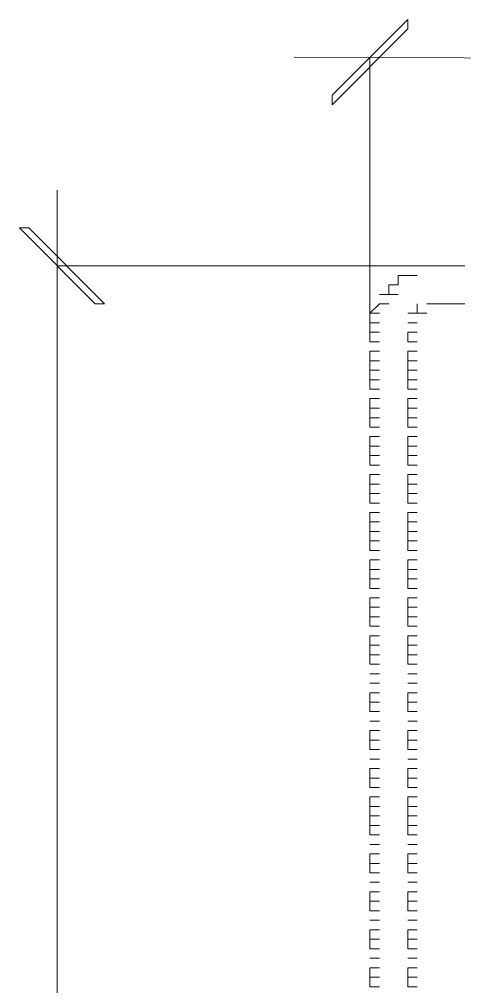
# Model space of a CAD drawing. Header units: inches. Extents: x 0.2 to 10.8, y 0.5 to 8.
# Drawn here: x 8.4767 to 8.555, y 5.5033 to 5.6733 of the extents above; entities that cross this region are included whole.
import ezdxf

# ---------------------------------------------------------------- set-up
doc = ezdxf.new("R2010")
doc.units = ezdxf.units.IN
doc.header["$MEASUREMENT"] = 0
doc.layers.add('PDF_Geometry', color=7, linetype='Continuous')

msp = doc.modelspace()

# ---------------------------------------------------------------- linework, layer by layer
at = {"layer": 'PDF_Geometry', "lineweight": 13}
for points in [[(8.545, 5.67167), (8.545, 5.67333), (8.53167, 5.66), (8.53167, 5.65833), (8.545, 5.67167)], [(8.525, 5.66667), (8.95833, 5.665)], [(8.53833, 5.61667), (8.53833, 5.66667)], [(8.48333, 5.64333), (8.48333, 5.10833)], [(8.49, 5.62333), (8.49167, 5.62333), (8.47833, 5.63667), (8.47667, 5.63667), (8.49, 5.62333)], [(8.55167, 5.63), (8.48333, 5.63)], [(8.54667, 5.63), (8.54833, 5.63)], [(8.54667, 5.63), (8.54833, 5.63)], [(8.54833, 5.63), (8.55, 5.63)], [(8.54833, 5.63), (8.55, 5.63)], [(8.55, 5.63), (8.55167, 5.63)], [(8.55, 5.63), (8.55167, 5.63)], [(8.55167, 5.63), (8.55333, 5.63)], [(8.55167, 5.63), (8.55333, 5.63)], [(8.55167, 5.63), (8.55333, 5.63)], [(8.55333, 5.63), (8.555, 5.63)], [(8.55333, 5.63), (8.555, 5.63)], [(8.54333, 5.62667), (8.54333, 5.62833)], [(8.54333, 5.62833), (8.545, 5.62833)], [(8.545, 5.62833), (8.54667, 5.62833)], [(8.545, 5.62833), (8.54667, 5.62833)], [(8.54167, 5.625), (8.54167, 5.62667)], [(8.54167, 5.62667), (8.54333, 5.62667)], [(8.54, 5.625), (8.54167, 5.625)], [(8.54167, 5.625), (8.54333, 5.625)], [(8.53833, 5.62167), (8.54, 5.62333)], [(8.54, 5.62333), (8.54167, 5.62333)], [(8.54, 5.62333), (8.54167, 5.62333)], [(8.54667, 5.62167), (8.54667, 5.62333)], [(8.54833, 5.62333), (8.55, 5.62333)], [(8.54833, 5.62333), (8.55, 5.62333)], [(8.55, 5.62333), (8.55167, 5.62333)], [(8.55, 5.62333), (8.55167, 5.62333)], [(8.55167, 5.62333), (8.55333, 5.62333)], [(8.55167, 5.62333), (8.55333, 5.62333)], [(8.55167, 5.62333), (8.55333, 5.62333)], [(8.55333, 5.62333), (8.555, 5.62333)], [(8.55333, 5.62333), (8.555, 5.62333)], [(8.53833, 5.62167), (8.54, 5.62167)], [(8.545, 5.62167), (8.54667, 5.62167)], [(8.54667, 5.62167), (8.54833, 5.62167)], [(8.53833, 5.61833), (8.53833, 5.62)], [(8.53833, 5.62), (8.54, 5.62)], [(8.545, 5.62), (8.54667, 5.62)], [(8.545, 5.62), (8.54667, 5.62)], [(8.53833, 5.61667), (8.53833, 5.61833)], [(8.53833, 5.61833), (8.54, 5.61833)], [(8.545, 5.61667), (8.545, 5.61833)], [(8.545, 5.61833), (8.54667, 5.61833)], [(8.53833, 5.61667), (8.54, 5.61667)], [(8.53833, 5.61667), (8.54, 5.61667)], [(8.53833, 5.61667), (8.54, 5.61667)], [(8.545, 5.61667), (8.54667, 5.61667)], [(8.545, 5.61667), (8.54667, 5.61667)], [(8.545, 5.61667), (8.54667, 5.61667)], [(8.53833, 5.61333), (8.53833, 5.615)], [(8.53833, 5.615), (8.54, 5.615)], [(8.545, 5.61333), (8.545, 5.615)], [(8.545, 5.615), (8.54667, 5.615)], [(8.53833, 5.61167), (8.53833, 5.61333)], [(8.53833, 5.61333), (8.54, 5.61333)], [(8.545, 5.61167), (8.545, 5.61333)], [(8.545, 5.61333), (8.54667, 5.61333)], [(8.53833, 5.61), (8.53833, 5.61167)], [(8.53833, 5.61167), (8.54, 5.61167)], [(8.53833, 5.60833), (8.53833, 5.61)], [(8.53833, 5.61), (8.54, 5.61)], [(8.545, 5.61), (8.545, 5.61167)], [(8.545, 5.61167), (8.54667, 5.61167)], [(8.545, 5.60833), (8.545, 5.61)], [(8.545, 5.61), (8.54667, 5.61)], [(8.53833, 5.60833), (8.54, 5.60833)], [(8.545, 5.60833), (8.54667, 5.60833)], [(8.53833, 5.605), (8.53833, 5.60667)], [(8.53833, 5.60667), (8.54, 5.60667)], [(8.545, 5.605), (8.545, 5.60667)], [(8.545, 5.60667), (8.54667, 5.60667)], [(8.53833, 5.60333), (8.53833, 5.605)], [(8.53833, 5.605), (8.54, 5.605)], [(8.545, 5.60333), (8.545, 5.605)], [(8.545, 5.605), (8.54667, 5.605)], [(8.53833, 5.60167), (8.53833, 5.60333)], [(8.53833, 5.60333), (8.54, 5.60333)], [(8.545, 5.60167), (8.545, 5.60333)], [(8.545, 5.60333), (8.54667, 5.60333)], [(8.53833, 5.60167), (8.54, 5.60167)], [(8.545, 5.60167), (8.54667, 5.60167)], [(8.53833, 5.59833), (8.53833, 5.6)], [(8.53833, 5.6), (8.54, 5.6)], [(8.545, 5.59833), (8.545, 5.6)], [(8.545, 5.6), (8.54667, 5.6)], [(8.53833, 5.59667), (8.53833, 5.59833)], [(8.53833, 5.59833), (8.54, 5.59833)], [(8.545, 5.59667), (8.545, 5.59833)], [(8.545, 5.59833), (8.54667, 5.59833)], [(8.53833, 5.595), (8.53833, 5.59667)], [(8.53833, 5.59667), (8.54, 5.59667)], [(8.545, 5.595), (8.545, 5.59667)], [(8.545, 5.59667), (8.54667, 5.59667)], [(8.53833, 5.595), (8.54, 5.595)], [(8.545, 5.595), (8.54667, 5.595)], [(8.53833, 5.59167), (8.53833, 5.59333)], [(8.53833, 5.59333), (8.54, 5.59333)], [(8.545, 5.59167), (8.545, 5.59333)], [(8.545, 5.59333), (8.54667, 5.59333)], [(8.53833, 5.59), (8.53833, 5.59167)], [(8.53833, 5.59167), (8.54, 5.59167)], [(8.545, 5.59), (8.545, 5.59167)], [(8.545, 5.59167), (8.54667, 5.59167)], [(8.53833, 5.58833), (8.53833, 5.59)], [(8.53833, 5.59), (8.54, 5.59)], [(8.545, 5.58833), (8.545, 5.59)], [(8.545, 5.59), (8.54667, 5.59)], [(8.53833, 5.58833), (8.54, 5.58833)], [(8.545, 5.58833), (8.54667, 5.58833)], [(8.53833, 5.585), (8.53833, 5.58667)], [(8.53833, 5.58667), (8.54, 5.58667)], [(8.545, 5.585), (8.545, 5.58667)], [(8.545, 5.58667), (8.54667, 5.58667)], [(8.53833, 5.58333), (8.53833, 5.585)], [(8.53833, 5.585), (8.54, 5.585)], [(8.545, 5.58333), (8.545, 5.585)], [(8.545, 5.585), (8.54667, 5.585)], [(8.53833, 5.58167), (8.53833, 5.58333)], [(8.53833, 5.58333), (8.54, 5.58333)], [(8.545, 5.58167), (8.545, 5.58333)], [(8.545, 5.58333), (8.54667, 5.58333)], [(8.53833, 5.58), (8.53833, 5.58167)], [(8.53833, 5.58167), (8.54, 5.58167)], [(8.545, 5.58), (8.545, 5.58167)], [(8.545, 5.58167), (8.54667, 5.58167)], [(8.53833, 5.58), (8.54, 5.58)], [(8.545, 5.58), (8.54667, 5.58)], [(8.53833, 5.57667), (8.53833, 5.57833)], [(8.53833, 5.57833), (8.54, 5.57833)], [(8.545, 5.57667), (8.545, 5.57833)], [(8.545, 5.57833), (8.54667, 5.57833)], [(8.53833, 5.575), (8.53833, 5.57667)], [(8.53833, 5.57667), (8.54, 5.57667)], [(8.545, 5.575), (8.545, 5.57667)], [(8.545, 5.57667), (8.54667, 5.57667)], [(8.53833, 5.57333), (8.53833, 5.575)], [(8.53833, 5.575), (8.54, 5.575)], [(8.545, 5.57333), (8.545, 5.575)], [(8.545, 5.575), (8.54667, 5.575)], [(8.53833, 5.57333), (8.54, 5.57333)], [(8.545, 5.57333), (8.54667, 5.57333)], [(8.53833, 5.57), (8.53833, 5.57167)], [(8.53833, 5.57167), (8.54, 5.57167)], [(8.545, 5.57), (8.545, 5.57167)], [(8.545, 5.57167), (8.54667, 5.57167)], [(8.53833, 5.56833), (8.53833, 5.57)], [(8.53833, 5.57), (8.54, 5.57)], [(8.545, 5.56833), (8.545, 5.57)], [(8.545, 5.57), (8.54667, 5.57)], [(8.53833, 5.56667), (8.53833, 5.56833)], [(8.53833, 5.56833), (8.54, 5.56833)], [(8.545, 5.56667), (8.545, 5.56833)], [(8.545, 5.56833), (8.54667, 5.56833)], [(8.53833, 5.56667), (8.54, 5.56667)], [(8.545, 5.56667), (8.54667, 5.56667)], [(8.53833, 5.56333), (8.53833, 5.565)], [(8.53833, 5.565), (8.54, 5.565)], [(8.545, 5.56333), (8.545, 5.565)], [(8.545, 5.565), (8.54667, 5.565)], [(8.53833, 5.56167), (8.53833, 5.56333)], [(8.53833, 5.56333), (8.54, 5.56333)], [(8.545, 5.56167), (8.545, 5.56333)], [(8.545, 5.56333), (8.54667, 5.56333)], [(8.53833, 5.56), (8.53833, 5.56167)], [(8.53833, 5.56167), (8.54, 5.56167)], [(8.545, 5.56), (8.545, 5.56167)], [(8.545, 5.56167), (8.54667, 5.56167)], [(8.53833, 5.56), (8.54, 5.56)], [(8.545, 5.56), (8.54667, 5.56)], [(8.53833, 5.55833), (8.54, 5.55833)], [(8.53833, 5.55833), (8.54, 5.55833)], [(8.545, 5.55833), (8.54667, 5.55833)], [(8.545, 5.55833), (8.54667, 5.55833)], [(8.53833, 5.55667), (8.54, 5.55667)], [(8.53833, 5.55667), (8.54, 5.55667)], [(8.545, 5.55667), (8.54667, 5.55667)], [(8.545, 5.55667), (8.54667, 5.55667)], [(8.53833, 5.55333), (8.53833, 5.555)], [(8.53833, 5.555), (8.54, 5.555)], [(8.545, 5.55333), (8.545, 5.555)], [(8.545, 5.555), (8.54667, 5.555)], [(8.53833, 5.55167), (8.53833, 5.55333)], [(8.53833, 5.55333), (8.54, 5.55333)], [(8.545, 5.55167), (8.545, 5.55333)], [(8.545, 5.55333), (8.54667, 5.55333)], [(8.53833, 5.55167), (8.54, 5.55167)], [(8.545, 5.55167), (8.54667, 5.55167)], [(8.53833, 5.55), (8.54, 5.55)], [(8.53833, 5.55), (8.54, 5.55)], [(8.545, 5.55), (8.54667, 5.55)], [(8.545, 5.55), (8.54667, 5.55)], [(8.53833, 5.54667), (8.53833, 5.54833)], [(8.53833, 5.54833), (8.54, 5.54833)], [(8.545, 5.54667), (8.545, 5.54833)], [(8.545, 5.54833), (8.54667, 5.54833)], [(8.53833, 5.545), (8.53833, 5.54667)], [(8.53833, 5.54667), (8.54, 5.54667)], [(8.545, 5.545), (8.545, 5.54667)], [(8.545, 5.54667), (8.54667, 5.54667)], [(8.53833, 5.545), (8.54, 5.545)], [(8.545, 5.545), (8.54667, 5.545)], [(8.53833, 5.54333), (8.54, 5.54333)], [(8.53833, 5.54333), (8.54, 5.54333)], [(8.545, 5.54333), (8.54667, 5.54333)], [(8.545, 5.54333), (8.54667, 5.54333)], [(8.53833, 5.54), (8.53833, 5.54167)], [(8.53833, 5.54167), (8.54, 5.54167)], [(8.545, 5.54), (8.545, 5.54167)], [(8.545, 5.54167), (8.54667, 5.54167)], [(8.53833, 5.53833), (8.53833, 5.54)], [(8.53833, 5.54), (8.54, 5.54)], [(8.545, 5.53833), (8.545, 5.54)], [(8.545, 5.54), (8.54667, 5.54)], [(8.53833, 5.53833), (8.54, 5.53833)], [(8.545, 5.53833), (8.54667, 5.53833)], [(8.53833, 5.535), (8.53833, 5.53667)], [(8.53833, 5.53667), (8.54, 5.53667)], [(8.545, 5.535), (8.545, 5.53667)], [(8.545, 5.53667), (8.54667, 5.53667)], [(8.53833, 5.53333), (8.53833, 5.535)], [(8.53833, 5.535), (8.54, 5.535)], [(8.545, 5.53333), (8.545, 5.535)], [(8.545, 5.535), (8.54667, 5.535)], [(8.53833, 5.53167), (8.53833, 5.53333)], [(8.53833, 5.53333), (8.54, 5.53333)], [(8.545, 5.53167), (8.545, 5.53333)], [(8.545, 5.53333), (8.54667, 5.53333)], [(8.53833, 5.53), (8.53833, 5.53167)], [(8.53833, 5.53167), (8.54, 5.53167)], [(8.545, 5.53), (8.545, 5.53167)], [(8.545, 5.53167), (8.54667, 5.53167)], [(8.53833, 5.53), (8.54, 5.53)], [(8.545, 5.53), (8.54667, 5.53)], [(8.53833, 5.52833), (8.54, 5.52833)], [(8.53833, 5.52833), (8.54, 5.52833)], [(8.545, 5.52833), (8.54667, 5.52833)], [(8.545, 5.52833), (8.54667, 5.52833)], [(8.53833, 5.525), (8.53833, 5.52667)], [(8.53833, 5.52667), (8.54, 5.52667)], [(8.53833, 5.52333), (8.53833, 5.525)], [(8.53833, 5.525), (8.54, 5.525)], [(8.545, 5.525), (8.545, 5.52667)], [(8.545, 5.52667), (8.54667, 5.52667)], [(8.545, 5.52333), (8.545, 5.525)], [(8.545, 5.525), (8.54667, 5.525)], [(8.53833, 5.52333), (8.54, 5.52333)], [(8.545, 5.52333), (8.54667, 5.52333)], [(8.53833, 5.52167), (8.54, 5.52167)], [(8.53833, 5.52167), (8.54, 5.52167)], [(8.545, 5.52167), (8.54667, 5.52167)], [(8.545, 5.52167), (8.54667, 5.52167)], [(8.53833, 5.51833), (8.53833, 5.52)], [(8.53833, 5.52), (8.54, 5.52)], [(8.545, 5.51833), (8.545, 5.52)], [(8.545, 5.52), (8.54667, 5.52)], [(8.53833, 5.51667), (8.53833, 5.51833)], [(8.53833, 5.51833), (8.54, 5.51833)], [(8.545, 5.51667), (8.545, 5.51833)], [(8.545, 5.51833), (8.54667, 5.51833)], [(8.53833, 5.51667), (8.54, 5.51667)], [(8.545, 5.51667), (8.54667, 5.51667)], [(8.53833, 5.515), (8.54, 5.515)], [(8.53833, 5.515), (8.54, 5.515)], [(8.545, 5.515), (8.54667, 5.515)], [(8.545, 5.515), (8.54667, 5.515)], [(8.53833, 5.51167), (8.53833, 5.51333)], [(8.53833, 5.51333), (8.54, 5.51333)], [(8.545, 5.51167), (8.545, 5.51333)], [(8.545, 5.51333), (8.54667, 5.51333)], [(8.53833, 5.51), (8.53833, 5.51167)], [(8.53833, 5.51167), (8.54, 5.51167)], [(8.545, 5.51), (8.545, 5.51167)], [(8.545, 5.51167), (8.54667, 5.51167)], [(8.53833, 5.51), (8.54, 5.51)], [(8.545, 5.51), (8.54667, 5.51)], [(8.53833, 5.50833), (8.54, 5.50833)], [(8.53833, 5.50833), (8.54, 5.50833)], [(8.545, 5.50833), (8.54667, 5.50833)], [(8.545, 5.50833), (8.54667, 5.50833)], [(8.53833, 5.505), (8.53833, 5.50667)], [(8.53833, 5.50667), (8.54, 5.50667)], [(8.545, 5.505), (8.545, 5.50667)], [(8.545, 5.50667), (8.54667, 5.50667)], [(8.53833, 5.50333), (8.53833, 5.505)], [(8.53833, 5.505), (8.54, 5.505)], [(8.545, 5.50333), (8.545, 5.505)], [(8.545, 5.505), (8.54667, 5.505)], [(8.53833, 5.50333), (8.54, 5.50333)], [(8.545, 5.50333), (8.54667, 5.50333)]]:
    msp.add_lwpolyline(points, dxfattribs=at)

doc.saveas('drawing.dxf')
